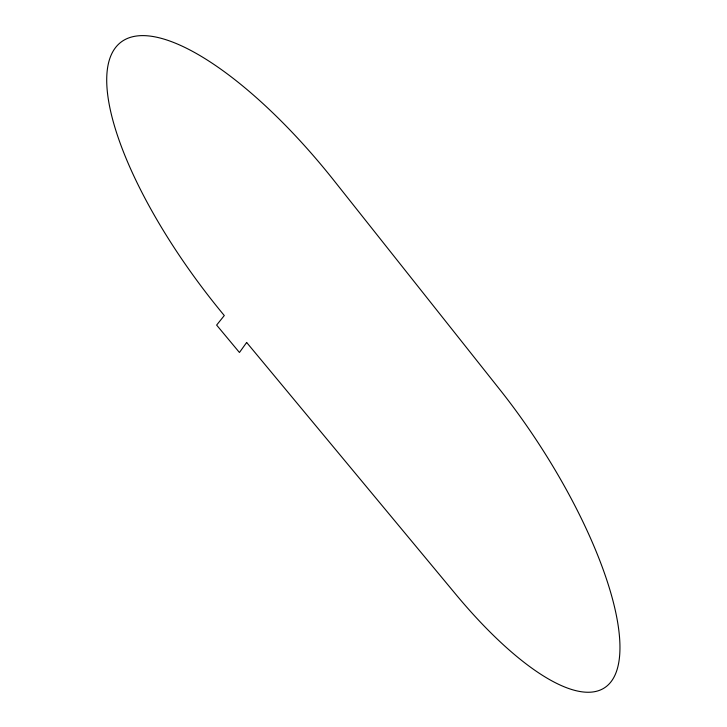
<?xml version="1.0" encoding="UTF-8"?>
<svg xmlns="http://www.w3.org/2000/svg" width="727" height="727" viewBox="0 0 727 727"><rect width="100%" height="100%" fill="white"/><g stroke="black" fill="none" stroke-linecap="round" stroke-linejoin="round"><path stroke-width="1.09" d="M246.653 342.472L239.447 352.486L216.628 325.087L224.298 315.545A251.015 84.914 52.5 0 1 115.984 47.028A251.015 84.914 52.5 0 1 333.42 179.842L499.785 389.527A240.401 78.107 56.9 0 1 618.268 665.014A240.401 78.107 56.9 0 1 456.002 594.568L246.653 342.472"/></g></svg>
